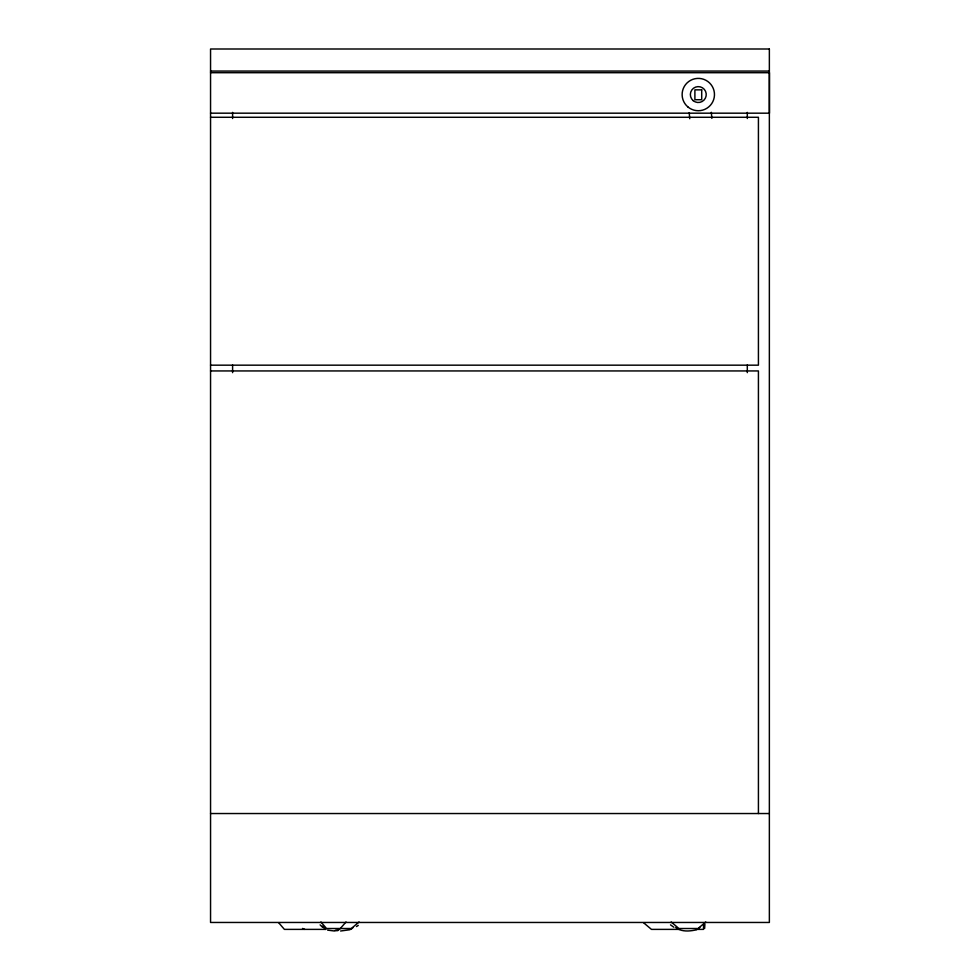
<?xml version="1.0" encoding="UTF-8"?>
<svg xmlns="http://www.w3.org/2000/svg" width="980" height="980" viewBox="0 0 980 980"><rect width="100%" height="100%" fill="white"/><g stroke="black" fill="none" stroke-linecap="round" stroke-linejoin="round"><path stroke-width="1.47" d="M703.542 925.377L703.481 929.383L695.763 929.383M704.902 924.164L704.62 928.513M339.521 929.383L346.026 921.996M359.072 921.996L351.33 928.513L341.04 928.513M350.889 929.383L353.155 927.472M705.759 921.996L698.03 928.513L678.92 928.513L671.178 921.996M697.576 929.383L699.842 927.472M356.475 926.553L358.264 925.414M338.982 929.738L334.364 930.988L327.614 930.13M349.909 929.738L340.611 931M696.609 929.738C689.871 931.38 681.345 932.078 675.71 927.472M210.553 71.062L769.361 71.062M210.553 72.704L769.447 72.704L769.447 113.178L210.553 113.178M210.553 117.282L758.422 117.282L758.422 365.173L210.553 365.173M210.553 370.942L758.422 370.942L758.422 813.535M210.553 813.535L769.361 813.535M340.415 928.513L326.536 928.513L320.926 921.996M325.899 929.383L284.408 929.383L278.651 922.707M679.287 929.383L651.467 929.383L643.529 922.707M335.38 930.314L337.794 930.682M302.538 928.452L304.768 929.383M670.504 924.863L673.873 927.239M320.117 924.863L322.506 927.239M322.42 926.039L325.299 929.383M711.321 112.296L711.848 118.36M689.222 112.676L689.736 118.739M747.299 112.394L747.299 118.519M747.299 364.989L747.299 372.645M232.603 112.394L232.603 118.519M232.603 364.989L232.603 372.645M769.361 49L210.553 49L210.553 922.462L769.361 922.462L769.361 49M701.705 89.854L694.894 89.854L694.894 99.727L701.705 99.727L701.705 89.854M693.179 100.634A7.938 7.938 0 0 0 706.115 95.954A7.938 7.938 0 0 0 695.592 87.097A7.938 7.938 0 0 0 693.179 100.634M687.886 106.93A16.17 16.17 0 0 0 714.224 97.388A16.17 16.17 0 0 0 692.787 79.356A16.17 16.17 0 0 0 687.886 106.93"/></g></svg>
